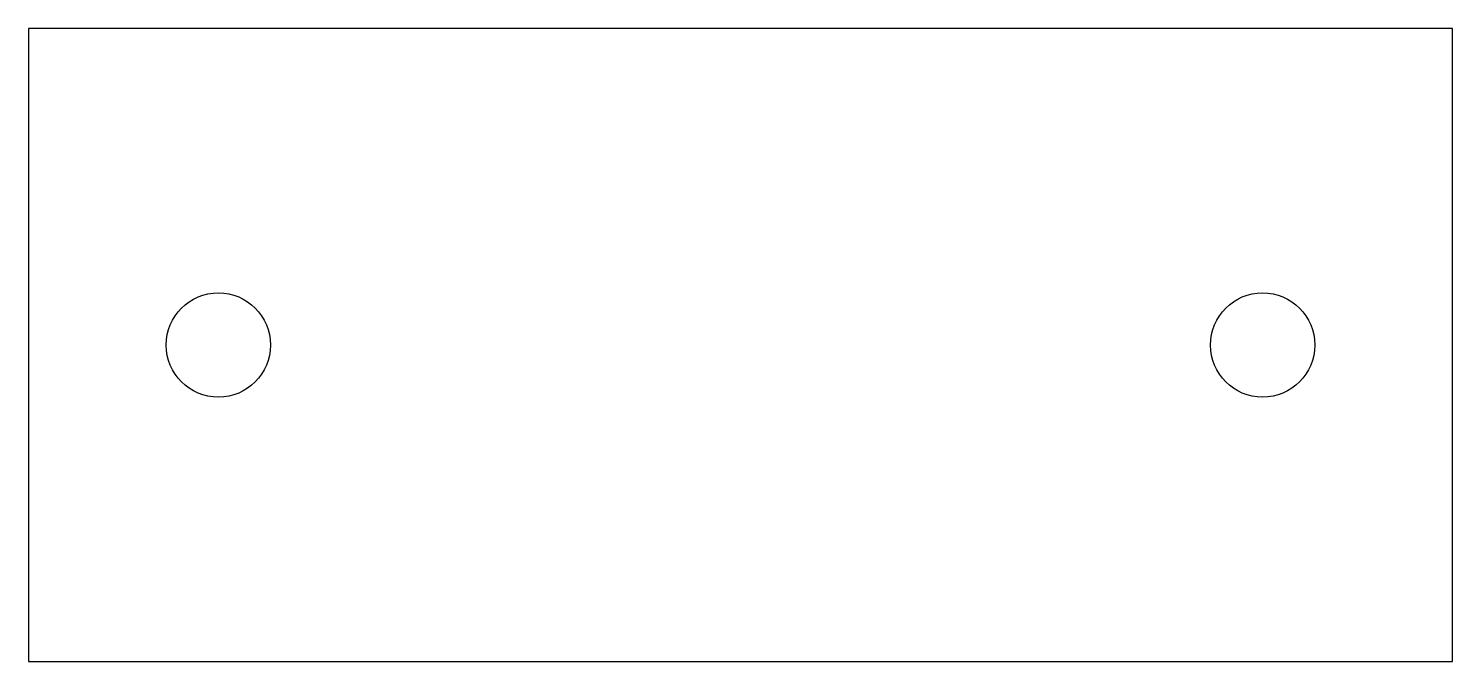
# Model space of a CAD drawing. Header units: millimetres. Extents: x 0 to 90, y 0 to 40.
import ezdxf

# ---------------------------------------------------------------- set-up
doc = ezdxf.new("R2010")
doc.units = ezdxf.units.MM
doc.layers.add('CutProfile', color=7, linetype='CONTINUOUS')

msp = doc.modelspace()

# ---------------------------------------------------------------- linework, layer by layer
at = {"layer": 'CutProfile'}
for p, q in [((0, 40), (0, 0)), ((90, 40), (0, 40)), ((90, 0), (90, 40)), ((0, 0), (90, 0))]:
    msp.add_line(p, q, dxfattribs=at)
for centre in [(12, 20), (78, 20)]:
    msp.add_circle(centre, 3.3, dxfattribs=at)

doc.saveas('drawing.dxf')
